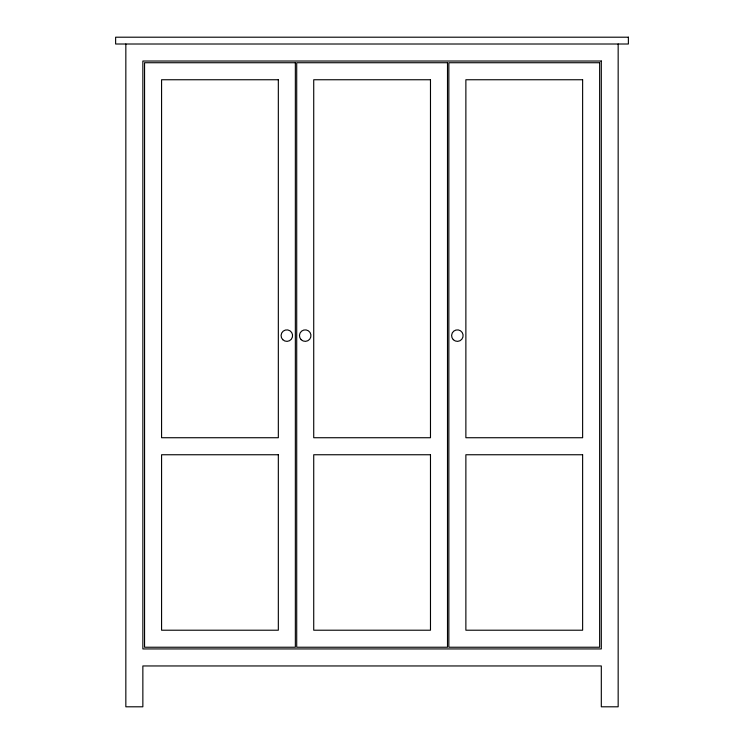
<?xml version="1.0" encoding="UTF-8"?>
<svg xmlns="http://www.w3.org/2000/svg" width="744" height="744" viewBox="0 0 744 744"><rect width="100%" height="100%" fill="white"/><g stroke="black" fill="none" stroke-linecap="round" stroke-linejoin="round"><path stroke-width="1.12" d="M618.162 44.008L618.162 706.8L601.31 706.8L601.31 665.954L142.857 665.954L142.857 706.8L125.838 706.8L125.838 44.008M628.373 37.2L115.627 37.2L115.627 44.008L628.373 44.008L628.373 37.2M601.31 61.027L142.857 61.027L142.857 648.935L601.31 648.935L601.31 61.027M295.349 62.729L144.559 62.729L144.559 647.234L295.349 647.234L295.349 62.729M447.497 62.729L296.707 62.729L296.707 647.234L447.497 647.234L447.497 62.729M599.645 62.729L448.855 62.729L448.855 647.234L599.645 647.234L599.645 62.729M278.33 79.748L161.578 79.748L161.578 437.732L278.33 437.732L278.33 79.748M430.478 79.748L313.726 79.748L313.726 437.732L430.478 437.732L430.478 79.748M582.626 79.748L465.874 79.748L465.874 437.732L582.626 437.732L582.626 79.748M278.33 454.751L161.578 454.751L161.578 630.215L278.33 630.215L278.33 454.751M430.478 454.751L313.726 454.751L313.726 630.215L430.478 630.215L430.478 454.751M582.626 454.751L465.874 454.751L465.874 630.215L582.626 630.215L582.626 454.751M453.301 339.683A5.747 5.747 0 0 0 462.926 337.097A5.747 5.747 0 0 0 455.877 330.057A5.747 5.747 0 0 0 453.301 339.683M301.153 339.683A5.747 5.747 0 0 0 310.769 337.097A5.747 5.747 0 0 0 303.729 330.057A5.747 5.747 0 0 0 301.153 339.683M282.767 339.683A5.747 5.747 0 0 0 292.392 337.097A5.747 5.747 0 0 0 285.352 330.057A5.747 5.747 0 0 0 282.767 339.683"/></g></svg>
